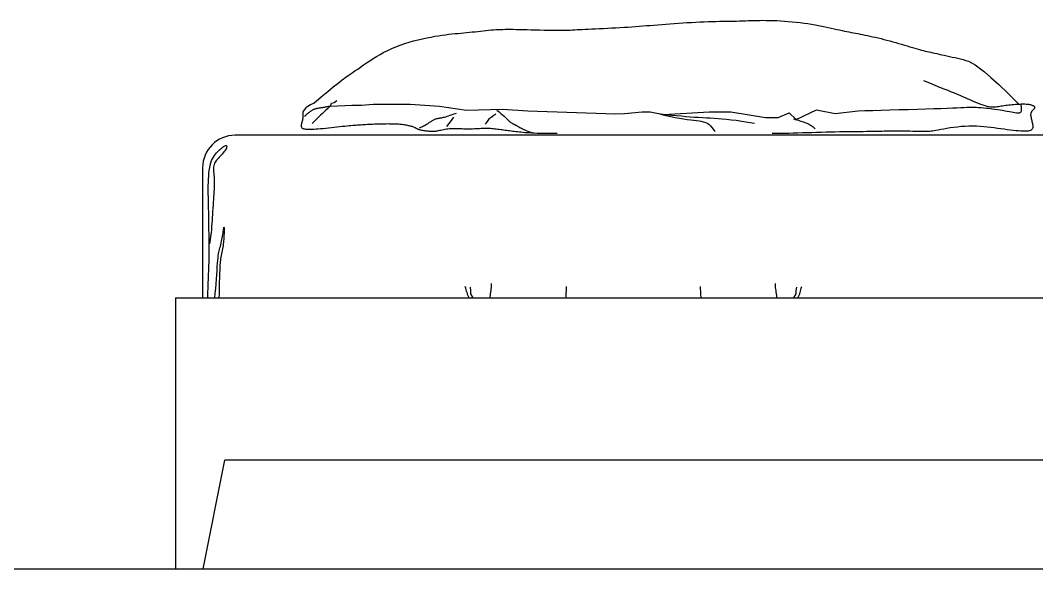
# Model space of a CAD drawing. Header units: inches. Extents: x 11.2 to 54.2, y 16.2 to 41.
# Drawn here: x 25.741 to 26.68, y 34.287 to 34.793 of the extents above; entities that cross this region are included whole.
import ezdxf

# ---------------------------------------------------------------- set-up
doc = ezdxf.new("R2010")
doc.units = ezdxf.units.IN
doc.header["$MEASUREMENT"] = 0
doc.layers.add('1', color=1, linetype='Continuous')
doc.layers.add('4', color=4, linetype='Continuous')

msp = doc.modelspace()

# ---------------------------------------------------------------- linework, layer by layer
at = {"layer": '1'}
for p, q in [((26.31946, 34.78784), (26.32288, 34.78812)), ((26.32288, 34.78812), (26.32635, 34.78841)), ((26.32635, 34.78841), (26.32988, 34.7887)), ((26.32988, 34.7887), (26.33351, 34.789)), ((26.33351, 34.789), (26.33725, 34.78929)), ((26.33725, 34.78929), (26.34109, 34.78958)), ((26.34109, 34.78958), (26.34499, 34.78987)), ((26.34499, 34.78987), (26.34896, 34.79015)), ((26.34896, 34.79015), (26.35295, 34.79041)), ((26.35295, 34.79041), (26.35694, 34.79066)), ((26.35694, 34.79066), (26.36093, 34.79089)), ((26.36093, 34.79089), (26.36487, 34.7911)), ((26.36487, 34.7911), (26.36876, 34.79129)), ((26.36876, 34.79129), (26.37257, 34.79145)), ((26.37257, 34.79145), (26.37627, 34.79159)), ((26.37627, 34.79159), (26.37988, 34.79169)), ((26.37988, 34.79169), (26.38338, 34.79178)), ((26.38338, 34.79178), (26.38679, 34.79185)), ((26.38679, 34.79185), (26.3901, 34.79191)), ((26.3901, 34.79191), (26.39331, 34.79197)), ((26.39331, 34.79197), (26.39643, 34.79202)), ((26.39643, 34.79202), (26.39946, 34.79207)), ((26.39946, 34.79207), (26.40239, 34.79212)), ((26.40239, 34.79212), (26.40524, 34.79219)), ((26.40524, 34.79219), (26.408, 34.79227)), ((26.408, 34.79227), (26.41069, 34.79236)), ((26.41069, 34.79236), (26.41335, 34.79245)), ((26.41335, 34.79245), (26.416, 34.79254)), ((26.416, 34.79254), (26.41865, 34.79262)), ((26.41865, 34.79262), (26.42135, 34.79268)), ((26.42135, 34.79268), (26.4241, 34.79273)), ((26.4241, 34.79273), (26.42695, 34.79275)), ((26.42695, 34.79275), (26.4299, 34.79273)), ((26.4299, 34.79273), (26.43299, 34.79268)), ((26.43299, 34.79268), (26.43624, 34.79258)), ((26.43624, 34.79258), (26.43962, 34.79245)), ((26.43962, 34.79245), (26.44311, 34.79226)), ((26.44311, 34.79226), (26.44668, 34.79203)), ((26.44668, 34.79203), (26.45031, 34.79176)), ((26.45031, 34.79176), (26.45397, 34.79144)), ((26.45397, 34.79144), (26.45763, 34.79108)), ((26.45763, 34.79108), (26.46127, 34.79068)), ((26.46127, 34.79068), (26.46486, 34.79023)), ((26.46486, 34.79023), (26.46837, 34.78974)), ((26.46837, 34.78974), (26.47178, 34.7892)), ((26.47178, 34.7892), (26.47508, 34.78863)), ((26.47508, 34.78863), (26.47829, 34.78803)), ((26.12751, 34.77858), (26.13081, 34.77908)), ((26.13081, 34.77908), (26.13396, 34.77951)), ((26.13396, 34.77951), (26.13697, 34.77988)), ((26.13697, 34.77988), (26.13986, 34.7802)), ((26.13986, 34.7802), (26.14266, 34.78049)), ((26.14266, 34.78049), (26.14538, 34.78074)), ((26.14538, 34.78074), (26.14805, 34.78099)), ((26.14805, 34.78099), (26.15069, 34.78123)), ((26.15069, 34.78123), (26.15331, 34.78147)), ((26.15331, 34.78147), (26.15593, 34.78173)), ((26.15593, 34.78173), (26.15855, 34.782)), ((26.15855, 34.782), (26.16116, 34.78228)), ((26.16116, 34.78228), (26.16374, 34.78257)), ((26.16374, 34.78257), (26.1663, 34.78285)), ((26.1663, 34.78285), (26.16881, 34.78312)), ((26.16881, 34.78312), (26.17127, 34.78337)), ((26.17127, 34.78337), (26.17368, 34.78361)), ((26.17368, 34.78361), (26.17601, 34.78383)), ((26.17601, 34.78383), (26.17826, 34.78401)), ((26.17826, 34.78401), (26.18044, 34.78417)), ((26.18044, 34.78417), (26.18256, 34.78429)), ((26.18256, 34.78429), (26.18467, 34.78438)), ((26.18467, 34.78438), (26.18681, 34.78444)), ((26.18681, 34.78444), (26.18901, 34.78448)), ((26.18901, 34.78448), (26.19132, 34.78449)), ((26.19132, 34.78449), (26.19377, 34.78448)), ((26.19377, 34.78448), (26.19639, 34.78445)), ((26.19639, 34.78445), (26.19924, 34.7844)), ((26.19924, 34.7844), (26.20234, 34.78433)), ((26.20234, 34.78433), (26.20572, 34.78425)), ((26.20572, 34.78425), (26.20933, 34.78416)), ((26.20933, 34.78416), (26.21311, 34.78407)), ((26.21311, 34.78407), (26.21699, 34.78397)), ((26.21699, 34.78397), (26.22092, 34.78387)), ((26.22092, 34.78387), (26.22482, 34.78379)), ((26.22482, 34.78379), (26.22863, 34.78371)), ((26.22863, 34.78371), (26.2323, 34.78365)), ((26.2323, 34.78365), (26.23576, 34.78361)), ((26.23576, 34.78361), (26.23894, 34.7836)), ((26.23894, 34.7836), (26.2418, 34.78361)), ((26.2418, 34.78361), (26.24439, 34.78365)), ((26.24439, 34.78365), (26.24676, 34.78372)), ((26.24676, 34.78372), (26.24899, 34.7838)), ((26.24899, 34.7838), (26.25113, 34.78391)), ((26.25113, 34.78391), (26.25325, 34.78402)), ((26.25325, 34.78402), (26.25541, 34.78415)), ((26.25541, 34.78415), (26.25767, 34.78429)), ((26.25767, 34.78429), (26.2601, 34.78443)), ((26.2601, 34.78443), (26.26277, 34.78458)), ((26.26277, 34.78458), (26.26571, 34.78473)), ((26.26571, 34.78473), (26.2689, 34.78488)), ((26.2689, 34.78488), (26.27231, 34.78503)), ((26.27231, 34.78503), (26.27588, 34.78519)), ((26.27588, 34.78519), (26.27959, 34.78535)), ((26.27959, 34.78535), (26.28339, 34.78552)), ((26.28339, 34.78552), (26.28723, 34.7857)), ((26.28723, 34.7857), (26.29108, 34.78588)), ((26.29108, 34.78588), (26.29489, 34.78608)), ((26.29489, 34.78608), (26.29863, 34.7863)), ((26.29863, 34.7863), (26.30226, 34.78653)), ((26.30226, 34.78653), (26.30579, 34.78677)), ((26.30579, 34.78677), (26.30926, 34.78702)), ((26.30926, 34.78702), (26.31268, 34.78728)), ((26.31268, 34.78728), (26.31607, 34.78756)), ((26.31607, 34.78756), (26.31946, 34.78784)), ((26.47829, 34.78803), (26.48138, 34.78741)), ((26.48138, 34.78741), (26.48436, 34.78679)), ((26.48436, 34.78679), (26.48724, 34.78617)), ((26.48724, 34.78617), (26.49, 34.78555)), ((26.49, 34.78555), (26.49265, 34.78495)), ((26.49265, 34.78495), (26.49518, 34.78438)), ((26.49518, 34.78438), (26.4976, 34.78384)), ((26.4976, 34.78384), (26.4999, 34.78335)), ((26.4999, 34.78335), (26.50211, 34.78289)), ((26.50211, 34.78289), (26.50423, 34.78246)), ((26.50423, 34.78246), (26.50631, 34.78206)), ((26.50631, 34.78206), (26.50834, 34.78167)), ((26.50834, 34.78167), (26.51037, 34.78128)), ((26.51037, 34.78128), (26.51239, 34.7809)), ((26.51239, 34.7809), (26.51445, 34.78051)), ((26.51445, 34.78051), (26.51655, 34.7801)), ((26.51655, 34.7801), (26.51872, 34.77967)), ((26.51872, 34.77967), (26.52098, 34.77921)), ((26.52098, 34.77921), (26.52331, 34.77873)), ((26.52331, 34.77873), (26.52572, 34.77821)), ((26.08815, 34.76837), (26.09213, 34.76986)), ((26.09213, 34.76986), (26.0962, 34.77124)), ((26.0962, 34.77124), (26.10031, 34.77251)), ((26.10031, 34.77251), (26.10443, 34.77368)), ((26.10443, 34.77368), (26.10854, 34.77474)), ((26.10854, 34.77474), (26.11258, 34.7757)), ((26.11258, 34.7757), (26.11654, 34.77656)), ((26.11654, 34.77656), (26.12037, 34.77733)), ((26.12037, 34.77733), (26.12403, 34.778)), ((26.12403, 34.778), (26.12751, 34.77858)), ((26.52572, 34.77821), (26.52819, 34.77767)), ((26.52819, 34.77767), (26.53073, 34.77709)), ((26.53073, 34.77709), (26.53331, 34.77649)), ((26.53331, 34.77649), (26.53594, 34.77586)), ((26.53594, 34.77586), (26.53861, 34.77519)), ((26.53861, 34.77519), (26.54131, 34.7745)), ((26.54131, 34.7745), (26.54402, 34.77378)), ((26.54402, 34.77378), (26.54675, 34.77303)), ((26.54675, 34.77303), (26.54948, 34.77226)), ((26.54948, 34.77226), (26.5522, 34.77148)), ((26.5522, 34.77148), (26.55487, 34.77069)), ((26.55487, 34.77069), (26.5575, 34.76991)), ((26.5575, 34.76991), (26.56006, 34.76915)), ((26.07029, 34.75941), (26.07358, 34.76135)), ((26.07358, 34.76135), (26.07701, 34.76323)), ((26.07701, 34.76323), (26.08058, 34.76505)), ((26.08058, 34.76505), (26.08429, 34.76676)), ((26.08429, 34.76676), (26.08815, 34.76837)), ((26.56006, 34.76915), (26.56254, 34.76841)), ((26.56254, 34.76841), (26.56492, 34.7677)), ((26.56492, 34.7677), (26.56719, 34.76703)), ((26.56719, 34.76703), (26.56932, 34.76642)), ((26.56932, 34.76642), (26.57132, 34.76586)), ((26.57132, 34.76586), (26.5732, 34.76534)), ((26.5732, 34.76534), (26.57498, 34.76487)), ((26.57498, 34.76487), (26.57671, 34.76444)), ((26.57671, 34.76444), (26.57841, 34.76402)), ((26.57841, 34.76402), (26.58011, 34.76362)), ((26.58011, 34.76362), (26.58184, 34.76323)), ((26.58184, 34.76323), (26.58363, 34.76283)), ((26.58363, 34.76283), (26.58551, 34.76243)), ((26.58551, 34.76243), (26.5875, 34.762)), ((26.5875, 34.762), (26.58963, 34.76154)), ((26.58963, 34.76154), (26.59189, 34.76106)), ((26.59189, 34.76106), (26.59425, 34.76055)), ((26.59425, 34.76055), (26.59669, 34.76002)), ((26.59669, 34.76002), (26.59918, 34.75947)), ((26.05553, 34.74964), (26.05827, 34.75153)), ((26.05827, 34.75153), (26.06111, 34.75348)), ((26.06111, 34.75348), (26.06406, 34.75545)), ((26.06406, 34.75545), (26.06711, 34.75744)), ((26.06711, 34.75744), (26.07029, 34.75941)), ((26.59918, 34.75947), (26.60171, 34.7589)), ((26.60171, 34.7589), (26.60425, 34.75831)), ((26.60425, 34.75831), (26.60678, 34.75771)), ((26.60678, 34.75771), (26.60927, 34.7571)), ((26.60927, 34.7571), (26.6117, 34.75648)), ((26.6117, 34.75648), (26.61408, 34.75581)), ((26.61408, 34.75581), (26.61658, 34.75493)), ((26.61658, 34.75493), (26.61938, 34.75363)), ((26.61938, 34.75363), (26.62267, 34.75169)), ((26.62267, 34.75169), (26.62664, 34.74892)), ((26.04188, 34.74024), (26.04489, 34.74238)), ((26.04489, 34.74238), (26.04765, 34.74428)), ((26.04765, 34.74428), (26.05027, 34.74606)), ((26.05027, 34.74606), (26.05287, 34.74781)), ((26.05287, 34.74781), (26.05553, 34.74964)), ((26.62664, 34.74892), (26.6315, 34.7451)), ((26.6315, 34.7451), (26.63741, 34.74003)), ((26.03024, 34.73131), (26.03466, 34.73481)), ((26.03466, 34.73481), (26.0385, 34.73776)), ((26.0385, 34.73776), (26.04188, 34.74024)), ((26.63741, 34.74003), (26.64459, 34.73349)), ((26.64459, 34.73349), (26.65322, 34.72528)), ((26.01921, 34.72215), (26.02512, 34.72712)), ((26.02512, 34.72712), (26.03024, 34.73131)), ((26.65322, 34.72528), (26.66348, 34.7152)), ((26.01238, 34.71628), (26.01921, 34.72215)), ((27.4297, 34.68674), (25.9397, 34.68674)), ((25.9097, 34.65674), (25.9097, 34.53674)), ((25.8847, 34.53674), (27.4847, 34.53674)), ((25.8847, 34.53674), (25.8847, 34.28674)), ((25.91031, 34.28674), (25.93031, 34.38674)), ((27.43909, 34.38674), (25.93031, 34.38674))]:
    msp.add_line(p, q, dxfattribs=at)
for points in [[(26.43535, 34.68854), (26.43899, 34.68857), (26.44276, 34.68861), (26.44667, 34.68868), (26.4507, 34.68876), (26.45484, 34.68885), (26.45907, 34.68897), (26.46338, 34.68909), (26.46774, 34.68922), (26.47212, 34.68936), (26.47651, 34.68949), (26.48088, 34.68962), (26.48521, 34.68974), (26.48948, 34.68986), (26.49366, 34.68995), (26.49774, 34.69003), (26.50169, 34.6901), (26.50552, 34.69015), (26.50922, 34.6902), (26.51276, 34.69023), (26.51615, 34.69027), (26.51938, 34.6903), (26.52242, 34.69033), (26.52528, 34.69036), (26.52794, 34.6904), (26.5304, 34.69045), (26.5327, 34.69051), (26.53486, 34.69057), (26.53693, 34.69062), (26.53894, 34.69068), (26.54094, 34.69074), (26.54295, 34.69078), (26.54503, 34.69082), (26.5472, 34.69084), (26.5495, 34.69085), (26.55195, 34.69084), (26.55454, 34.69082), (26.55719, 34.69078), (26.55988, 34.69074), (26.56254, 34.69068), (26.56514, 34.69062), (26.56762, 34.69057), (26.56994, 34.69051), (26.57205, 34.69045), (26.5739, 34.6904), (26.57546, 34.69036), (26.57679, 34.69034), (26.57794, 34.69034), (26.57898, 34.69036), (26.57998, 34.69042), (26.581, 34.69052), (26.58211, 34.69067), (26.58337, 34.69087), (26.58486, 34.69113), (26.58662, 34.69145), (26.58872, 34.69184), (26.59113, 34.69228), (26.59382, 34.69276), (26.59674, 34.69325), (26.59985, 34.69373), (26.60312, 34.69419), (26.60651, 34.69459), (26.60998, 34.69493), (26.6135, 34.69519), (26.61701, 34.69534), (26.6205, 34.69537), (26.62394, 34.69529), (26.62734, 34.69511), (26.63069, 34.69486), (26.63398, 34.69453), (26.63722, 34.69416), (26.64039, 34.69376), (26.6435, 34.69334), (26.64654, 34.69291), (26.6495, 34.6925), (26.65237, 34.69211), (26.65515, 34.69175), (26.65782, 34.69143), (26.66035, 34.69116), (26.66274, 34.69094), (26.66497, 34.69078), (26.66702, 34.69069), (26.66888, 34.69066), (26.67053, 34.69072), (26.67195, 34.69085), (26.67313, 34.69107), (26.6741, 34.69138), (26.67486, 34.69177), (26.67543, 34.69224), (26.67584, 34.69278), (26.67611, 34.69338), (26.67626, 34.69405), (26.6763, 34.69478), (26.67625, 34.69556), (26.67614, 34.69639), (26.67599, 34.69726), (26.6758, 34.69817), (26.67558, 34.69909), (26.67536, 34.70003), (26.67513, 34.70097), (26.67491, 34.70189), (26.67471, 34.70279), (26.67455, 34.70365), (26.67442, 34.70446), (26.67435, 34.70521), (26.67433, 34.7059), (26.67437, 34.70651), (26.67447, 34.70707), (26.67461, 34.70758), (26.67479, 34.70804), (26.67501, 34.70845), (26.67526, 34.70884), (26.67554, 34.70919), (26.67583, 34.70953), (26.67614, 34.70985), (26.67646, 34.71016), (26.67677, 34.71046), (26.67708, 34.71076), (26.67736, 34.71104), (26.6776, 34.71133), (26.6778, 34.7116), (26.67795, 34.71188), (26.67802, 34.71215), (26.67803, 34.71242), (26.67794, 34.71269), (26.67776, 34.71296), (26.67748, 34.71323), (26.67711, 34.71349), (26.67667, 34.71374), (26.67614, 34.71398), (26.67555, 34.71421), (26.67488, 34.71442), (26.67416, 34.71462), (26.67338, 34.71479), (26.67255, 34.71494), (26.67167, 34.71506), (26.67075, 34.71515), (26.66978, 34.71522), (26.66876, 34.71527), (26.66768, 34.71529), (26.66656, 34.71529), (26.66537, 34.71527), (26.66413, 34.71523), (26.66283, 34.71517), (26.66147, 34.71508), (26.66005, 34.71499), (26.65858, 34.71487), (26.65708, 34.71474), (26.65555, 34.71459), (26.65402, 34.71443), (26.6525, 34.71426), (26.65101, 34.71407), (26.64955, 34.71387), (26.64814, 34.71366), (26.6468, 34.71344), (26.64554, 34.71321), (26.64433, 34.71299), (26.64315, 34.71279), (26.64198, 34.71263), (26.64079, 34.71252), (26.63957, 34.71248), (26.63828, 34.71252), (26.6369, 34.71266), (26.63541, 34.71291), (26.63378, 34.71329), (26.63199, 34.71381), (26.63006, 34.71445), (26.62801, 34.71521), (26.62584, 34.71606), (26.62358, 34.71698), (26.62124, 34.71797), (26.61885, 34.719), (26.61641, 34.72006), (26.61394, 34.72113), (26.61147, 34.72219), (26.60899, 34.72324), (26.60646, 34.7243), (26.60378, 34.7254), (26.60091, 34.72657), (26.59776, 34.72785), (26.59426, 34.72926), (26.59035, 34.73084), (26.58594, 34.73263), (26.58098, 34.73464), (26.57539, 34.73693)], [(26.01238, 34.71628), (26.00926, 34.71472), (26.00683, 34.71326), (26.00501, 34.71188), (26.00371, 34.71059), (26.00285, 34.70938), (26.00234, 34.70824), (26.0021, 34.70715), (26.00205, 34.70611), (26.00208, 34.70512), (26.00213, 34.70416), (26.00212, 34.70324), (26.00204, 34.70234), (26.00191, 34.70147), (26.00175, 34.70063), (26.00156, 34.69983), (26.00136, 34.69906), (26.00116, 34.69833), (26.00098, 34.69764), (26.00082, 34.69699), (26.00071, 34.69639), (26.00065, 34.69582), (26.00064, 34.69531), (26.0007, 34.69483), (26.00083, 34.6944), (26.00103, 34.69401), (26.0013, 34.69366), (26.00166, 34.69335), (26.0021, 34.69308), (26.00263, 34.69284), (26.00325, 34.69265), (26.00398, 34.69248), (26.00481, 34.69236), (26.00576, 34.69227), (26.00683, 34.69222), (26.00804, 34.6922), (26.0094, 34.69222), (26.0109, 34.69227), (26.01257, 34.69236), (26.01441, 34.69248), (26.01643, 34.69265), (26.01862, 34.69284), (26.02098, 34.69307), (26.02344, 34.69332), (26.02598, 34.69358), (26.02857, 34.69386), (26.03116, 34.69414), (26.03372, 34.69442), (26.0362, 34.69469), (26.03859, 34.69495), (26.04083, 34.69519), (26.0429, 34.6954), (26.04481, 34.69559), (26.04659, 34.69575), (26.04825, 34.6959), (26.04983, 34.69603), (26.05134, 34.69615), (26.0528, 34.69625), (26.05424, 34.69635), (26.05568, 34.69645), (26.05714, 34.69654), (26.05865, 34.69663), (26.06019, 34.69671), (26.06176, 34.6968), (26.06335, 34.69688), (26.06497, 34.69697), (26.06659, 34.69704), (26.06821, 34.69711), (26.06982, 34.69718), (26.07143, 34.69723), (26.07301, 34.69728), (26.07457, 34.69732), (26.0761, 34.69736), (26.0776, 34.69738), (26.07906, 34.69739), (26.0805, 34.6974), (26.08189, 34.69739), (26.08325, 34.69738), (26.08457, 34.69736), (26.08585, 34.69732), (26.08708, 34.69728), (26.08827, 34.69723), (26.08942, 34.69717), (26.09054, 34.6971), (26.09161, 34.69702), (26.09266, 34.69693), (26.09368, 34.69682), (26.09468, 34.6967), (26.09565, 34.69656), (26.09661, 34.69641), (26.09756, 34.69624), (26.0985, 34.69605), (26.09942, 34.69585), (26.10032, 34.69563), (26.10119, 34.6954), (26.10202, 34.69517), (26.1028, 34.69493), (26.10353, 34.69469), (26.10421, 34.69446), (26.10481, 34.69422), (26.10535, 34.69399), (26.1058, 34.69377), (26.1062, 34.69356), (26.10655, 34.69336), (26.10688, 34.69316), (26.1072, 34.69296), (26.10753, 34.69278), (26.1079, 34.69259), (26.10832, 34.69241), (26.10881, 34.69223), (26.10939, 34.69205), (26.11007, 34.69187), (26.11084, 34.69169), (26.11169, 34.69152), (26.11259, 34.69135), (26.11354, 34.69119), (26.11452, 34.69104), (26.11551, 34.69089), (26.11649, 34.69076), (26.11745, 34.69065), (26.11837, 34.69055), (26.11924, 34.69047), (26.12007, 34.69041), (26.12088, 34.69037), (26.12166, 34.69036), (26.12243, 34.69036), (26.12321, 34.6904), (26.124, 34.69047), (26.12483, 34.69056), (26.12569, 34.69069), (26.1266, 34.69085), (26.12758, 34.69105), (26.12861, 34.69127), (26.12971, 34.69151), (26.13087, 34.69176), (26.13209, 34.69201), (26.13336, 34.69225), (26.13469, 34.69247), (26.13608, 34.69267), (26.13753, 34.69283), (26.13903, 34.69295), (26.14058, 34.69301), (26.14218, 34.69303), (26.14382, 34.69301), (26.14548, 34.69297), (26.14717, 34.69291), (26.14887, 34.69284), (26.15058, 34.69277), (26.15228, 34.69271), (26.15397, 34.69266), (26.15565, 34.69265), (26.15729, 34.69266), (26.15892, 34.69271), (26.16051, 34.69278), (26.16209, 34.69286), (26.16364, 34.69295), (26.16516, 34.69303), (26.16667, 34.69312), (26.16815, 34.69318), (26.16962, 34.69323), (26.17106, 34.69324), (26.17249, 34.69323), (26.17391, 34.69318), (26.1753, 34.6931), (26.17669, 34.693), (26.17806, 34.69287), (26.17943, 34.69273), (26.18079, 34.69257), (26.18214, 34.6924), (26.18349, 34.69223), (26.18484, 34.69205), (26.18618, 34.69187), (26.18754, 34.69169), (26.18889, 34.69151), (26.19026, 34.69133), (26.19165, 34.69115), (26.19305, 34.69097), (26.19447, 34.69079), (26.19592, 34.69061), (26.1974, 34.69043), (26.19891, 34.69025), (26.20046, 34.69007), (26.20205, 34.6899), (26.20372, 34.68972), (26.20546, 34.68955), (26.20729, 34.68939), (26.20923, 34.68924), (26.2113, 34.6891), (26.2135, 34.68897), (26.21585, 34.68886), (26.21837, 34.68876), (26.22106, 34.68868), (26.22393, 34.68861), (26.22696, 34.68857), (26.23016, 34.68854), (26.23351, 34.68853), (26.23701, 34.68854)], [(26.00376, 34.70433), (26.00451, 34.70496), (26.00523, 34.70556), (26.00593, 34.70612), (26.0066, 34.70666), (26.00724, 34.70716), (26.00785, 34.70763), (26.00844, 34.70807), (26.00899, 34.70848), (26.00951, 34.70886), (26.01, 34.70921), (26.01045, 34.70953), (26.01087, 34.70981), (26.01127, 34.71008), (26.01166, 34.71031), (26.01205, 34.71053), (26.01244, 34.71072), (26.01284, 34.7109), (26.01326, 34.71106), (26.01371, 34.7112), (26.01419, 34.71133), (26.01471, 34.71145), (26.01527, 34.71157), (26.01587, 34.71167), (26.01649, 34.71177), (26.01713, 34.71187), (26.01778, 34.71197), (26.01845, 34.71206), (26.01912, 34.71216), (26.01979, 34.71227), (26.02045, 34.71238), (26.0211, 34.7125), (26.02175, 34.71263), (26.0224, 34.71276), (26.02305, 34.71289), (26.02373, 34.71303), (26.02443, 34.71316), (26.02517, 34.71328), (26.02595, 34.71339), (26.02677, 34.7135), (26.02765, 34.71359)], [(26.02765, 34.71359), (26.02857, 34.71618), (26.03108, 34.7169), (26.0336, 34.7187)], [(26.02765, 34.71359), (26.04741, 34.71449), (26.0564, 34.71449), (26.06717, 34.71538), (26.1013, 34.71538), (26.12825, 34.71359), (26.1534, 34.71), (26.18663, 34.7109), (26.20999, 34.7091), (26.29082, 34.70641), (26.29925, 34.70668)], [(26.51482, 34.70926), (26.52112, 34.70945), (26.52824, 34.70966), (26.53599, 34.70988), (26.54416, 34.71011), (26.55257, 34.71035), (26.56101, 34.71059), (26.56929, 34.71083), (26.57721, 34.71107), (26.58458, 34.7113), (26.5912, 34.71153), (26.59692, 34.71175), (26.6018, 34.71195), (26.60595, 34.71214), (26.60948, 34.71231), (26.6125, 34.71245), (26.61512, 34.71255), (26.61745, 34.71262), (26.61959, 34.71265), (26.62165, 34.71264), (26.62376, 34.71258), (26.62598, 34.71246), (26.62832, 34.7123), (26.63075, 34.71209), (26.63325, 34.71183), (26.63579, 34.71155), (26.63834, 34.71123), (26.64088, 34.71089), (26.64338, 34.71052), (26.64581, 34.71013), (26.64816, 34.70973), (26.65039, 34.70933), (26.65249, 34.70893), (26.65447, 34.70854), (26.6563, 34.70819), (26.65798, 34.70788), (26.65951, 34.70763), (26.66087, 34.70746), (26.66205, 34.70736), (26.66306, 34.70737), (26.66388, 34.70749), (26.6645, 34.70773), (26.66495, 34.7081), (26.66526, 34.70859), (26.66544, 34.70919), (26.66552, 34.70992), (26.66554, 34.71076), (26.6655, 34.71172), (26.66545, 34.71279), (26.6654, 34.71398), (26.66537, 34.71527)], [(26.02677, 34.71295), (26.02498, 34.71119), (26.02326, 34.70955), (26.02161, 34.70801), (26.02001, 34.70653), (26.01846, 34.70509), (26.01694, 34.70367), (26.01543, 34.70222), (26.01394, 34.70073), (26.01245, 34.69917), (26.01095, 34.6975)], [(26.10981, 34.69355), (26.11049, 34.6938), (26.11122, 34.6941), (26.11199, 34.69446), (26.1128, 34.69485), (26.11364, 34.69528), (26.11448, 34.69574), (26.11533, 34.69621), (26.11617, 34.6967), (26.11699, 34.69719), (26.11778, 34.69768), (26.11853, 34.69816), (26.11925, 34.69863), (26.11993, 34.69908), (26.12059, 34.69951), (26.12122, 34.69991), (26.12183, 34.7003), (26.12242, 34.70065), (26.123, 34.70097), (26.12357, 34.70126), (26.12413, 34.70152), (26.12468, 34.70173), (26.12524, 34.70191), (26.12581, 34.70207), (26.12638, 34.7022), (26.12698, 34.70232), (26.12759, 34.70243), (26.12824, 34.70254), (26.12892, 34.70266), (26.12963, 34.70278), (26.13039, 34.70292), (26.1312, 34.70309), (26.13208, 34.70329), (26.13304, 34.70353), (26.13412, 34.70382), (26.13532, 34.70418), (26.13667, 34.7046), (26.13819, 34.70511), (26.1399, 34.7057), (26.14181, 34.7064), (26.14396, 34.7072)], [(26.17092, 34.69679), (26.1718, 34.69825), (26.17255, 34.69945), (26.17321, 34.70044), (26.17385, 34.70129), (26.17451, 34.70204), (26.17527, 34.70276), (26.17616, 34.70351), (26.17726, 34.70434), (26.17861, 34.70531), (26.18027, 34.70648)], [(26.18134, 34.70972), (26.18336, 34.70817), (26.18511, 34.70678), (26.18662, 34.70551), (26.18792, 34.70437), (26.18904, 34.70335), (26.18999, 34.70244), (26.19082, 34.70163), (26.19154, 34.70091), (26.19217, 34.70028), (26.19276, 34.69972), (26.19331, 34.69923), (26.19384, 34.6988), (26.19434, 34.69843), (26.19483, 34.69811), (26.19529, 34.69782), (26.19574, 34.69756), (26.19617, 34.69733), (26.19659, 34.69712), (26.197, 34.69692), (26.1974, 34.69673), (26.19779, 34.69653), (26.19819, 34.69632), (26.19859, 34.6961), (26.19901, 34.69587), (26.19946, 34.69562), (26.19995, 34.69535), (26.20047, 34.69506), (26.20105, 34.69474), (26.20169, 34.69439), (26.2024, 34.694), (26.20319, 34.69358), (26.20405, 34.69312), (26.20501, 34.69264), (26.20605, 34.69214), (26.20718, 34.69161), (26.20842, 34.69107), (26.20975, 34.69053), (26.2112, 34.68998), (26.21275, 34.68943), (26.21442, 34.68888)], [(26.29925, 34.70668), (26.31558, 34.70843), (26.32285, 34.70843), (26.335, 34.7059), (26.37738, 34.70843), (26.39738, 34.70843), (26.42919, 34.70298), (26.44101, 34.70298), (26.451, 34.70752), (26.45758, 34.70115), (26.47645, 34.71025), (26.49372, 34.70662), (26.51482, 34.70926), (26.52453, 34.70957)], [(26.41927, 34.69743), (26.41303, 34.69853), (26.40739, 34.69944), (26.40226, 34.70018), (26.39758, 34.70077), (26.39327, 34.70124), (26.38926, 34.70161), (26.38548, 34.7019), (26.38185, 34.70213), (26.37831, 34.70233), (26.37479, 34.70252), (26.37121, 34.70273), (26.36755, 34.70295), (26.36378, 34.7032), (26.35988, 34.70348), (26.35583, 34.7038), (26.3516, 34.70416), (26.34717, 34.70458), (26.34251, 34.70505), (26.3376, 34.70559), (26.33241, 34.70621)], [(26.33241, 34.70621), (26.33722, 34.70501), (26.34175, 34.70399), (26.346, 34.70314), (26.34998, 34.70244), (26.35368, 34.70185), (26.3571, 34.70136), (26.36024, 34.70094), (26.3631, 34.70058), (26.36567, 34.70025), (26.36796, 34.69992), (26.36997, 34.69959), (26.37174, 34.6992), (26.37331, 34.69874), (26.37472, 34.69815), (26.37603, 34.69742), (26.37727, 34.69649), (26.37848, 34.69535), (26.37972, 34.69395), (26.38103, 34.69227), (26.38244, 34.69025)], [(26.13497, 34.69463), (26.13929, 34.70038), (26.14144, 34.70325)], [(26.45509, 34.70187), (26.45681, 34.70138), (26.45835, 34.70093), (26.45972, 34.70052), (26.46094, 34.70014), (26.46204, 34.69979), (26.46304, 34.69946), (26.46397, 34.69914), (26.46483, 34.69882), (26.46566, 34.69851), (26.46647, 34.69819), (26.46729, 34.69786), (26.46811, 34.6975), (26.46894, 34.69712), (26.46978, 34.69669), (26.47063, 34.69622), (26.47149, 34.69568), (26.47236, 34.69508), (26.47324, 34.6944), (26.47413, 34.69364), (26.47503, 34.69278)], [(25.91454, 34.53674), (25.91458, 34.54156), (25.91467, 34.54602), (25.9148, 34.5502), (25.91497, 34.55419), (25.91515, 34.55806), (25.91532, 34.56191), (25.91547, 34.56581), (25.91559, 34.56986), (25.91567, 34.57409), (25.9157, 34.57847), (25.9157, 34.58289), (25.91568, 34.58729), (25.91563, 34.59156), (25.91558, 34.59564), (25.91552, 34.59943), (25.91546, 34.60285), (25.91542, 34.60583), (25.91538, 34.60844), (25.91536, 34.61075), (25.91533, 34.61283), (25.91531, 34.61477), (25.91528, 34.61663), (25.91524, 34.6185), (25.9152, 34.62046), (25.91514, 34.62255), (25.91508, 34.6248), (25.91502, 34.62717), (25.91497, 34.62966), (25.91493, 34.63224), (25.9149, 34.63491), (25.9149, 34.63764), (25.91494, 34.64043), (25.91501, 34.64325), (25.91512, 34.64608), (25.91529, 34.64888), (25.91553, 34.65162), (25.91584, 34.65427), (25.91623, 34.65679), (25.91672, 34.65915), (25.9173, 34.66133), (25.918, 34.66329), (25.91878, 34.66505), (25.91965, 34.66663), (25.92057, 34.66805), (25.92154, 34.66932), (25.92254, 34.67048), (25.92354, 34.67153), (25.92454, 34.6725), (25.92551, 34.6734), (25.92645, 34.67424), (25.92734, 34.67498), (25.92819, 34.67564), (25.92897, 34.67619), (25.92968, 34.67662), (25.93031, 34.67693), (25.93085, 34.6771), (25.93129, 34.67713), (25.93163, 34.67701), (25.93186, 34.67677), (25.93198, 34.67641), (25.93199, 34.67594), (25.93187, 34.67536), (25.93162, 34.6747), (25.93124, 34.67395), (25.93074, 34.67312), (25.93011, 34.67224), (25.92939, 34.67131), (25.9286, 34.67035), (25.92775, 34.66937), (25.92686, 34.66838), (25.92596, 34.66741), (25.92506, 34.66645), (25.92419, 34.66553), (25.92336, 34.66463), (25.92257, 34.66373), (25.92186, 34.66281), (25.92122, 34.66185), (25.92068, 34.66084), (25.92025, 34.65975), (25.91993, 34.65857), (25.91975, 34.65728), (25.91968, 34.65591), (25.9197, 34.65445), (25.91979, 34.65293), (25.91991, 34.65138), (25.92006, 34.64979), (25.92021, 34.6482), (25.92033, 34.64661), (25.9204, 34.64504), (25.92043, 34.64347), (25.92042, 34.64186), (25.92038, 34.6402), (25.9203, 34.63845), (25.9202, 34.63659), (25.92007, 34.63459), (25.91993, 34.63242), (25.91978, 34.63006), (25.91962, 34.62753), (25.91944, 34.62488), (25.91927, 34.62212), (25.91909, 34.61931), (25.91891, 34.61646), (25.91873, 34.61361), (25.91855, 34.6108), (25.91838, 34.60804), (25.9182, 34.6053), (25.918, 34.60252), (25.91776, 34.59967), (25.91746, 34.59668), (25.9171, 34.59351), (25.91666, 34.5901), (25.91612, 34.58642)], [(25.92085, 34.53674), (25.92139, 34.54096), (25.92184, 34.54528), (25.9222, 34.54961), (25.92251, 34.55388), (25.92276, 34.558), (25.92299, 34.56188), (25.9232, 34.56545), (25.92342, 34.56861), (25.92365, 34.57131), (25.9239, 34.5736), (25.92416, 34.57555), (25.92445, 34.57723), (25.92474, 34.57871), (25.92506, 34.58008), (25.92538, 34.58139), (25.92572, 34.58274), (25.92607, 34.58416), (25.92643, 34.58567), (25.92678, 34.58722), (25.92713, 34.58882), (25.92747, 34.59042), (25.92779, 34.59201), (25.92809, 34.59358), (25.92835, 34.59509), (25.92858, 34.59653), (25.92877, 34.59786), (25.92894, 34.59906), (25.92907, 34.60009), (25.92919, 34.60092), (25.92928, 34.60152), (25.92935, 34.60187), (25.9294, 34.60193), (25.92945, 34.60167), (25.92948, 34.60114), (25.9295, 34.60037), (25.9295, 34.59941), (25.9295, 34.59829), (25.92948, 34.59706), (25.92945, 34.59576), (25.9294, 34.59443), (25.92935, 34.59311), (25.92928, 34.59179), (25.92919, 34.59046), (25.92907, 34.58913), (25.92894, 34.58777), (25.92877, 34.58639), (25.92858, 34.58498), (25.92835, 34.58353), (25.92809, 34.58202), (25.9278, 34.58049), (25.92749, 34.57893), (25.92718, 34.57737), (25.92688, 34.57581), (25.92659, 34.57427), (25.92634, 34.57276), (25.92612, 34.5713), (25.92594, 34.5699), (25.92581, 34.56854), (25.92571, 34.5672), (25.92563, 34.56585), (25.92557, 34.56448), (25.92551, 34.56306), (25.92546, 34.56158), (25.92539, 34.56), (25.92531, 34.5583), (25.92522, 34.55641), (25.92512, 34.55423), (25.92502, 34.55167), (25.92494, 34.54865), (25.92486, 34.54509), (25.92482, 34.54088), (25.9248, 34.53595)], [(26.15578, 34.53668), (26.15508, 34.53799), (26.15454, 34.53921), (26.1541, 34.54037), (26.15374, 34.54154), (26.1534, 34.54275), (26.15304, 34.54407), (26.15262, 34.54553), (26.1521, 34.54718)], [(26.15945, 34.53668), (26.15735, 34.54036), (26.15735, 34.54298), (26.15683, 34.54666)], [(26.17522, 34.53721), (26.17529, 34.53889), (26.17546, 34.54043), (26.17569, 34.54189), (26.17594, 34.54331), (26.17617, 34.54476), (26.17633, 34.54629), (26.17638, 34.54795), (26.17627, 34.54981)], [(26.24511, 34.53668), (26.24513, 34.53802), (26.24519, 34.53928), (26.24528, 34.54051), (26.24537, 34.54174), (26.24547, 34.54298), (26.24555, 34.54429), (26.24561, 34.54568), (26.24564, 34.54718)], [(26.36981, 34.53668), (26.36979, 34.53802), (26.36973, 34.53928), (26.36965, 34.54051), (26.36955, 34.54174), (26.36945, 34.54298), (26.36937, 34.54429), (26.36931, 34.54568), (26.36929, 34.54718)], [(26.4397, 34.53721), (26.43964, 34.53889), (26.43947, 34.54043), (26.43923, 34.54189), (26.43898, 34.54331), (26.43876, 34.54476), (26.4386, 34.54629), (26.43855, 34.54795), (26.43865, 34.54981)], [(26.45547, 34.53668), (26.45757, 34.54036), (26.45757, 34.54298), (26.4581, 34.54666)], [(26.45915, 34.53668), (26.45984, 34.53799), (26.46039, 34.53921), (26.46082, 34.54037), (26.46118, 34.54154), (26.46152, 34.54275), (26.46188, 34.54407), (26.4623, 34.54553), (26.46283, 34.54718)]]:
    msp.add_lwpolyline(points, dxfattribs=at)
msp.add_arc((25.9397, 34.65674), 0.03, 90, 180, dxfattribs=at)
at = {"layer": '4'}
msp.add_line((11.49223, 34.28674), (31.81843, 34.28674), dxfattribs=at)

doc.saveas('drawing.dxf')
